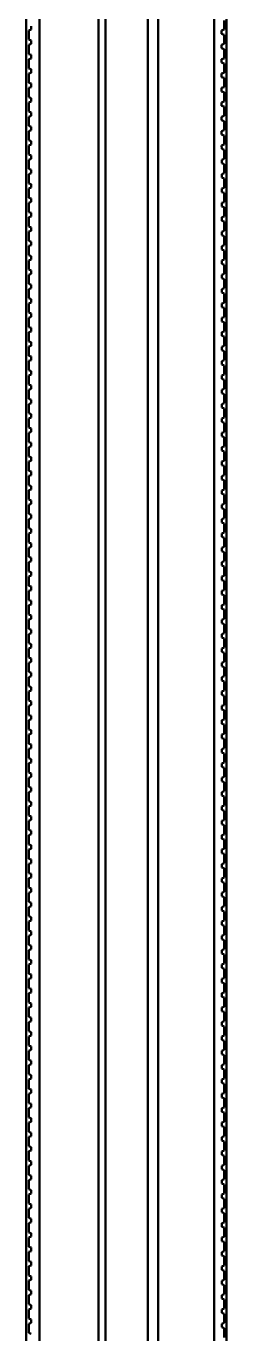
# Model space of a CAD drawing. Header units: millimetres. Extents: x 0 to 6720, y 0 to 4752.
# Drawn here: x 6069.3 to 6098, y 2726.1 to 2913.7 of the extents above; entities that cross this region are included whole.
import ezdxf

# ---------------------------------------------------------------- set-up
doc = ezdxf.new("R2010")
doc.units = ezdxf.units.MM
doc.header["$LTSCALE"] = 16
doc.layers.add('Widoczne (ISO)', color=7, linetype='Continuous', lineweight=50)

msp = doc.modelspace()

# ---------------------------------------------------------------- linework, layer by layer
at = {"layer": 'Widoczne (ISO)'}
for p, q in [((6069.28, 3043.25), (6069.31, 2056.07)), ((6071.16, 3043.25), (6071.16, 2056.07)), ((6079.63, 3043.25), (6079.63, 2062.05)), ((6080.63, 2063.05), (6080.63, 3043.25)), ((6086.68, 3043.25), (6086.68, 2063.05)), ((6088.18, 2061.55), (6088.18, 3043.25)), ((6096.16, 3043.25), (6096.16, 2056.07)), ((6097.98, 2056.07), (6097.95, 3043.25)), ((6097.59, 2914.47), (6097.59, 2913.16)), ((6069.64, 2913.04), (6069.99, 2913.17)), ((6069.64, 2911.72), (6069.64, 2913.04)), ((6069.99, 2913.17), (6069.99, 2913.66)), ((6097.59, 2913.16), (6097.24, 2913.03)), ((6097.24, 2913.03), (6097.24, 2912.54)), ((6097.24, 2912.54), (6097.59, 2912.41)), ((6097.59, 2912.41), (6097.59, 2911.1)), ((6069.99, 2911.6), (6069.64, 2911.72)), ((6069.64, 2910.98), (6069.99, 2911.1)), ((6069.64, 2909.66), (6069.64, 2910.98)), ((6069.99, 2911.1), (6069.99, 2911.6)), ((6097.59, 2911.1), (6097.24, 2910.97)), ((6097.24, 2910.97), (6097.24, 2910.48)), ((6069.99, 2909.53), (6069.64, 2909.66)), ((6069.64, 2908.92), (6069.99, 2909.04)), ((6069.64, 2907.6), (6069.64, 2908.92)), ((6069.99, 2909.04), (6069.99, 2909.53)), ((6097.24, 2910.48), (6097.59, 2910.35)), ((6097.59, 2909.04), (6097.24, 2908.91)), ((6097.24, 2908.91), (6097.24, 2908.42)), ((6097.59, 2910.35), (6097.59, 2909.04)), ((6069.99, 2907.47), (6069.64, 2907.6)), ((6069.64, 2906.86), (6069.99, 2906.98)), ((6069.64, 2905.54), (6069.64, 2906.86)), ((6069.99, 2906.98), (6069.99, 2907.47)), ((6097.24, 2908.42), (6097.59, 2908.29)), ((6097.59, 2906.97), (6097.24, 2906.85)), ((6097.24, 2906.85), (6097.24, 2906.36)), ((6097.59, 2908.29), (6097.59, 2906.97)), ((6069.99, 2905.41), (6069.64, 2905.54)), ((6069.64, 2904.79), (6069.99, 2904.92)), ((6069.99, 2904.92), (6069.99, 2905.41)), ((6097.24, 2906.36), (6097.59, 2906.23)), ((6097.59, 2904.91), (6097.24, 2904.79)), ((6097.59, 2906.23), (6097.59, 2904.91)), ((6069.64, 2903.48), (6069.64, 2904.79)), ((6069.99, 2903.35), (6069.64, 2903.48)), ((6069.99, 2902.86), (6069.99, 2903.35)), ((6097.24, 2904.79), (6097.24, 2904.3)), ((6097.24, 2904.3), (6097.59, 2904.17)), ((6097.59, 2904.17), (6097.59, 2902.85)), ((6069.64, 2902.73), (6069.99, 2902.86)), ((6069.64, 2901.42), (6069.64, 2902.73)), ((6069.99, 2901.29), (6069.64, 2901.42)), ((6069.99, 2900.8), (6069.99, 2901.29)), ((6097.59, 2902.85), (6097.24, 2902.73)), ((6097.24, 2902.73), (6097.24, 2902.24)), ((6097.24, 2902.24), (6097.59, 2902.11)), ((6097.59, 2902.11), (6097.59, 2900.79)), ((6069.64, 2900.67), (6069.99, 2900.8)), ((6069.64, 2899.36), (6069.64, 2900.67)), ((6069.99, 2899.23), (6069.64, 2899.36)), ((6097.59, 2900.79), (6097.24, 2900.66)), ((6097.24, 2900.66), (6097.24, 2900.17)), ((6097.24, 2900.17), (6097.59, 2900.05)), ((6097.59, 2900.05), (6097.59, 2898.73)), ((6069.64, 2898.61), (6069.99, 2898.74)), ((6069.64, 2897.3), (6069.64, 2898.61)), ((6069.99, 2898.74), (6069.99, 2899.23)), ((6097.59, 2898.73), (6097.24, 2898.6)), ((6097.24, 2898.6), (6097.24, 2898.11)), ((6097.24, 2898.11), (6097.59, 2897.99)), ((6097.59, 2897.99), (6097.6, 2896.67)), ((6069.99, 2897.17), (6069.64, 2897.3)), ((6069.64, 2896.55), (6070, 2896.68)), ((6069.65, 2895.24), (6069.64, 2896.55)), ((6070, 2896.68), (6069.99, 2897.17)), ((6097.6, 2896.67), (6097.24, 2896.54)), ((6097.24, 2896.54), (6097.25, 2896.05)), ((6097.25, 2896.05), (6097.6, 2895.93)), ((6097.6, 2895.93), (6097.6, 2894.61)), ((6070, 2895.11), (6069.65, 2895.24)), ((6069.65, 2894.49), (6070, 2894.62)), ((6069.65, 2893.18), (6069.65, 2894.49)), ((6070, 2894.62), (6070, 2895.11)), ((6097.6, 2894.61), (6097.25, 2894.48)), ((6097.25, 2894.48), (6097.25, 2893.99)), ((6097.25, 2893.99), (6097.6, 2893.86)), ((6097.6, 2893.86), (6097.6, 2892.55)), ((6070, 2893.05), (6069.65, 2893.18)), ((6069.65, 2892.43), (6070, 2892.56)), ((6069.65, 2891.11), (6069.65, 2892.43)), ((6070, 2892.56), (6070, 2893.05)), ((6097.6, 2892.55), (6097.25, 2892.42)), ((6097.25, 2892.42), (6097.25, 2891.93)), ((6097.25, 2891.93), (6097.6, 2891.8)), ((6097.6, 2891.8), (6097.6, 2890.49)), ((6070, 2890.99), (6069.65, 2891.11)), ((6069.65, 2890.37), (6070, 2890.5)), ((6069.65, 2889.05), (6069.65, 2890.37)), ((6070, 2890.5), (6070, 2890.99)), ((6097.6, 2890.49), (6097.25, 2890.36)), ((6097.25, 2890.36), (6097.25, 2889.87)), ((6070, 2888.93), (6069.65, 2889.05)), ((6069.65, 2888.31), (6070, 2888.44)), ((6069.65, 2886.99), (6069.65, 2888.31)), ((6070, 2888.44), (6070, 2888.93)), ((6097.25, 2889.87), (6097.6, 2889.74)), ((6097.6, 2888.43), (6097.25, 2888.3)), ((6097.25, 2888.3), (6097.25, 2887.81)), ((6097.6, 2889.74), (6097.6, 2888.43)), ((6070, 2886.87), (6069.65, 2886.99)), ((6069.65, 2886.25), (6070, 2886.38)), ((6069.65, 2884.93), (6069.65, 2886.25)), ((6070, 2886.38), (6070, 2886.87)), ((6097.25, 2887.81), (6097.6, 2887.68)), ((6097.6, 2886.37), (6097.25, 2886.24)), ((6097.25, 2886.24), (6097.25, 2885.75)), ((6097.6, 2887.68), (6097.6, 2886.37)), ((6070, 2884.8), (6069.65, 2884.93)), ((6069.65, 2884.19), (6070, 2884.31)), ((6070, 2884.31), (6070, 2884.8)), ((6097.25, 2885.75), (6097.6, 2885.62)), ((6097.6, 2884.31), (6097.25, 2884.18)), ((6097.6, 2885.62), (6097.6, 2884.31)), ((6069.65, 2882.87), (6069.65, 2884.19)), ((6070, 2882.74), (6069.65, 2882.87)), ((6070, 2882.25), (6070, 2882.74)), ((6097.25, 2884.18), (6097.25, 2883.69)), ((6097.25, 2883.69), (6097.6, 2883.56)), ((6097.6, 2883.56), (6097.6, 2882.25)), ((6069.65, 2882.13), (6070, 2882.25)), ((6069.65, 2880.81), (6069.65, 2882.13)), ((6070, 2880.68), (6069.65, 2880.81)), ((6070, 2880.19), (6070, 2880.68)), ((6097.6, 2882.25), (6097.25, 2882.12)), ((6097.25, 2882.12), (6097.25, 2881.63)), ((6097.25, 2881.63), (6097.6, 2881.5)), ((6097.6, 2881.5), (6097.6, 2880.18)), ((6069.65, 2880.07), (6070, 2880.19)), ((6069.65, 2878.75), (6069.65, 2880.07)), ((6070, 2878.62), (6069.65, 2878.75)), ((6097.6, 2880.18), (6097.25, 2880.06)), ((6097.25, 2880.06), (6097.25, 2879.57)), ((6097.25, 2879.57), (6097.6, 2879.44)), ((6097.6, 2879.44), (6097.6, 2878.12)), ((6069.65, 2878), (6070, 2878.13)), ((6069.65, 2876.69), (6069.65, 2878)), ((6070, 2878.13), (6070, 2878.62)), ((6097.6, 2878.12), (6097.25, 2878)), ((6097.25, 2878), (6097.25, 2877.51)), ((6097.25, 2877.51), (6097.6, 2877.38)), ((6097.6, 2877.38), (6097.6, 2876.06)), ((6070, 2876.56), (6069.65, 2876.69)), ((6069.65, 2875.94), (6070, 2876.07)), ((6069.65, 2874.63), (6069.65, 2875.94)), ((6070, 2876.07), (6070, 2876.56)), ((6097.6, 2876.06), (6097.25, 2875.94)), ((6097.25, 2875.94), (6097.25, 2875.44)), ((6097.25, 2875.44), (6097.6, 2875.32)), ((6097.6, 2875.32), (6097.6, 2874)), ((6070, 2874.5), (6069.65, 2874.63)), ((6069.65, 2873.88), (6070, 2874.01)), ((6069.65, 2872.57), (6069.65, 2873.88)), ((6070, 2874.01), (6070, 2874.5)), ((6097.6, 2874), (6097.25, 2873.87)), ((6097.25, 2873.87), (6097.25, 2873.38)), ((6097.25, 2873.38), (6097.6, 2873.26)), ((6097.6, 2873.26), (6097.6, 2871.94)), ((6070, 2872.44), (6069.65, 2872.57)), ((6069.65, 2871.82), (6070, 2871.95)), ((6069.65, 2870.51), (6069.65, 2871.82)), ((6070, 2871.95), (6070, 2872.44)), ((6097.6, 2871.94), (6097.25, 2871.81)), ((6097.25, 2871.81), (6097.25, 2871.32)), ((6097.25, 2871.32), (6097.6, 2871.2)), ((6097.6, 2871.2), (6097.6, 2869.88)), ((6070, 2870.38), (6069.65, 2870.51)), ((6069.65, 2869.76), (6070, 2869.89)), ((6069.65, 2868.45), (6069.65, 2869.76)), ((6070, 2869.89), (6070, 2870.38)), ((6097.6, 2869.88), (6097.25, 2869.75)), ((6097.25, 2869.75), (6097.25, 2869.26)), ((6097.25, 2869.26), (6097.6, 2869.14)), ((6070, 2868.32), (6069.65, 2868.45)), ((6069.65, 2867.7), (6070, 2867.83)), ((6069.65, 2866.38), (6069.65, 2867.7)), ((6070, 2867.83), (6070, 2868.32)), ((6097.6, 2867.82), (6097.25, 2867.69)), ((6097.25, 2867.69), (6097.25, 2867.2)), ((6097.6, 2869.14), (6097.6, 2867.82)), ((6070, 2866.26), (6069.65, 2866.38)), ((6069.65, 2865.64), (6070, 2865.77)), ((6069.65, 2864.32), (6069.65, 2865.64)), ((6070, 2865.77), (6070, 2866.26)), ((6097.25, 2867.2), (6097.6, 2867.07)), ((6097.6, 2865.76), (6097.25, 2865.63)), ((6097.25, 2865.63), (6097.25, 2865.14)), ((6097.6, 2867.07), (6097.6, 2865.76)), ((6070, 2864.2), (6069.65, 2864.32)), ((6069.65, 2863.58), (6070, 2863.71)), ((6070, 2863.71), (6070, 2864.2)), ((6097.25, 2865.14), (6097.6, 2865.01)), ((6097.6, 2863.7), (6097.25, 2863.57)), ((6097.6, 2865.01), (6097.6, 2863.7)), ((6069.65, 2862.26), (6069.65, 2863.58)), ((6070, 2862.14), (6069.65, 2862.26)), ((6070, 2861.65), (6070, 2862.14)), ((6097.25, 2863.57), (6097.25, 2863.08)), ((6097.25, 2863.08), (6097.6, 2862.95)), ((6097.6, 2862.95), (6097.6, 2861.64)), ((6069.65, 2861.52), (6070, 2861.65)), ((6069.65, 2860.2), (6069.65, 2861.52)), ((6070, 2860.08), (6069.65, 2860.2)), ((6070, 2859.58), (6070, 2860.08)), ((6097.6, 2861.64), (6097.25, 2861.51)), ((6097.25, 2861.51), (6097.25, 2861.02)), ((6097.25, 2861.02), (6097.6, 2860.89)), ((6097.6, 2860.89), (6097.6, 2859.58)), ((6069.65, 2859.46), (6070, 2859.58)), ((6069.65, 2858.14), (6069.65, 2859.46)), ((6070, 2858.01), (6069.65, 2858.14)), ((6070, 2857.52), (6070, 2858.01)), ((6097.6, 2859.58), (6097.25, 2859.45)), ((6097.25, 2859.45), (6097.25, 2858.96)), ((6097.25, 2858.96), (6097.6, 2858.83)), ((6097.6, 2858.83), (6097.6, 2857.52)), ((6069.65, 2857.4), (6070, 2857.52)), ((6069.65, 2856.08), (6069.65, 2857.4)), ((6097.6, 2857.52), (6097.25, 2857.39)), ((6097.25, 2857.39), (6097.25, 2856.9)), ((6097.25, 2856.9), (6097.6, 2856.77)), ((6097.6, 2856.77), (6097.6, 2855.45)), ((6070, 2855.95), (6069.65, 2856.08)), ((6069.65, 2855.34), (6070, 2855.46)), ((6069.65, 2854.02), (6069.65, 2855.34)), ((6070, 2855.46), (6070, 2855.95)), ((6097.6, 2855.45), (6097.25, 2855.33)), ((6097.25, 2855.33), (6097.25, 2854.84)), ((6097.25, 2854.84), (6097.6, 2854.71)), ((6097.6, 2854.71), (6097.6, 2853.39)), ((6070, 2853.89), (6069.65, 2854.02)), ((6069.65, 2853.27), (6070, 2853.4)), ((6069.65, 2851.96), (6069.65, 2853.27)), ((6070, 2853.4), (6070, 2853.89)), ((6097.6, 2853.39), (6097.25, 2853.27)), ((6097.25, 2853.27), (6097.25, 2852.78)), ((6097.25, 2852.78), (6097.6, 2852.65)), ((6097.6, 2852.65), (6097.6, 2851.33)), ((6070, 2851.83), (6069.65, 2851.96)), ((6069.65, 2851.21), (6070, 2851.34)), ((6069.65, 2849.9), (6069.65, 2851.21)), ((6070, 2851.34), (6070, 2851.83)), ((6097.6, 2851.33), (6097.25, 2851.21)), ((6097.25, 2851.21), (6097.25, 2850.72)), ((6097.25, 2850.72), (6097.6, 2850.59)), ((6097.6, 2850.59), (6097.6, 2849.27)), ((6070, 2849.77), (6069.65, 2849.9)), ((6069.65, 2849.15), (6070, 2849.28)), ((6069.65, 2847.84), (6069.65, 2849.15)), ((6070, 2849.28), (6070, 2849.77)), ((6097.6, 2849.27), (6097.25, 2849.14)), ((6097.25, 2849.14), (6097.25, 2848.65)), ((6097.25, 2848.65), (6097.6, 2848.53)), ((6070, 2847.71), (6069.65, 2847.84)), ((6069.65, 2847.09), (6070, 2847.22)), ((6069.65, 2845.78), (6069.65, 2847.09)), ((6070, 2847.22), (6070, 2847.71)), ((6097.6, 2847.21), (6097.25, 2847.08)), ((6097.25, 2847.08), (6097.25, 2846.59)), ((6097.6, 2848.53), (6097.6, 2847.21)), ((6070, 2845.65), (6069.65, 2845.78)), ((6069.65, 2845.03), (6070, 2845.16)), ((6069.65, 2843.72), (6069.65, 2845.03)), ((6070, 2845.16), (6070, 2845.65)), ((6097.25, 2846.59), (6097.6, 2846.47)), ((6097.6, 2845.15), (6097.25, 2845.02)), ((6097.25, 2845.02), (6097.25, 2844.53)), ((6097.6, 2846.47), (6097.6, 2845.15)), ((6070, 2843.59), (6069.65, 2843.72)), ((6069.65, 2842.97), (6070, 2843.1)), ((6070, 2843.1), (6070, 2843.59)), ((6097.25, 2844.53), (6097.6, 2844.41)), ((6097.6, 2843.09), (6097.25, 2842.96)), ((6097.6, 2844.41), (6097.6, 2843.09)), ((6069.65, 2841.66), (6069.65, 2842.97)), ((6070, 2841.53), (6069.65, 2841.66)), ((6070, 2841.04), (6070, 2841.53)), ((6097.25, 2842.96), (6097.25, 2842.47)), ((6097.25, 2842.47), (6097.6, 2842.34)), ((6097.6, 2842.34), (6097.6, 2841.03)), ((6069.65, 2840.91), (6070, 2841.04)), ((6069.65, 2839.59), (6069.65, 2840.91)), ((6070, 2839.47), (6069.65, 2839.59)), ((6070, 2838.98), (6070, 2839.47)), ((6097.6, 2841.03), (6097.25, 2840.9)), ((6097.25, 2840.9), (6097.25, 2840.41)), ((6097.25, 2840.41), (6097.6, 2840.28)), ((6097.6, 2840.28), (6097.6, 2838.97)), ((6069.65, 2838.85), (6070, 2838.98)), ((6069.65, 2837.53), (6069.65, 2838.85)), ((6070, 2837.41), (6069.65, 2837.53)), ((6070, 2836.92), (6070, 2837.41)), ((6097.6, 2838.97), (6097.25, 2838.84)), ((6097.25, 2838.84), (6097.25, 2838.35)), ((6097.25, 2838.35), (6097.6, 2838.22)), ((6097.6, 2838.22), (6097.6, 2836.91)), ((6069.65, 2836.79), (6070, 2836.92)), ((6069.65, 2835.47), (6069.65, 2836.79)), ((6097.6, 2836.91), (6097.25, 2836.78)), ((6097.25, 2836.78), (6097.25, 2836.29)), ((6097.25, 2836.29), (6097.6, 2836.16)), ((6097.6, 2836.16), (6097.6, 2834.85)), ((6070, 2835.35), (6069.65, 2835.47)), ((6069.65, 2834.73), (6070, 2834.86)), ((6069.65, 2833.41), (6069.65, 2834.73)), ((6070, 2834.86), (6070, 2835.35)), ((6097.6, 2834.85), (6097.25, 2834.72)), ((6097.25, 2834.72), (6097.25, 2834.23)), ((6097.25, 2834.23), (6097.6, 2834.1)), ((6097.6, 2834.1), (6097.6, 2832.79)), ((6070, 2833.28), (6069.65, 2833.41)), ((6069.65, 2832.67), (6070, 2832.79)), ((6069.65, 2831.35), (6069.65, 2832.67)), ((6070, 2832.79), (6070, 2833.28)), ((6097.6, 2832.79), (6097.25, 2832.66)), ((6097.25, 2832.66), (6097.25, 2832.17)), ((6097.25, 2832.17), (6097.6, 2832.04)), ((6097.6, 2832.04), (6097.6, 2830.73)), ((6070, 2831.22), (6069.65, 2831.35)), ((6069.65, 2830.61), (6070, 2830.73)), ((6069.65, 2829.29), (6069.65, 2830.61)), ((6070, 2830.73), (6070, 2831.22)), ((6097.6, 2830.73), (6097.25, 2830.6)), ((6097.25, 2830.6), (6097.25, 2830.11)), ((6097.25, 2830.11), (6097.6, 2829.98)), ((6097.6, 2829.98), (6097.6, 2828.66)), ((6070, 2829.16), (6069.65, 2829.29)), ((6069.65, 2828.55), (6070, 2828.67)), ((6069.65, 2827.23), (6069.65, 2828.55)), ((6070, 2828.67), (6070, 2829.16)), ((6097.6, 2828.66), (6097.25, 2828.54)), ((6097.25, 2828.54), (6097.25, 2828.05)), ((6097.25, 2828.05), (6097.6, 2827.92)), ((6070, 2827.1), (6069.65, 2827.23)), ((6069.65, 2826.48), (6070, 2826.61)), ((6069.65, 2825.17), (6069.65, 2826.48)), ((6070, 2826.61), (6070, 2827.1)), ((6097.6, 2826.6), (6097.25, 2826.48)), ((6097.25, 2826.48), (6097.25, 2825.99)), ((6097.6, 2827.92), (6097.6, 2826.6)), ((6070, 2825.04), (6069.65, 2825.17)), ((6069.65, 2824.42), (6070, 2824.55)), ((6069.65, 2823.11), (6069.65, 2824.42)), ((6070, 2824.55), (6070, 2825.04)), ((6097.25, 2825.99), (6097.6, 2825.86)), ((6097.6, 2824.54), (6097.25, 2824.42)), ((6097.25, 2824.42), (6097.25, 2823.92)), ((6097.6, 2825.86), (6097.6, 2824.54)), ((6070, 2822.98), (6069.65, 2823.11)), ((6069.65, 2822.36), (6070, 2822.49)), ((6070, 2822.49), (6070, 2822.98)), ((6097.25, 2823.92), (6097.6, 2823.8)), ((6097.6, 2822.48), (6097.25, 2822.35)), ((6097.6, 2823.8), (6097.6, 2822.48)), ((6069.65, 2821.05), (6069.65, 2822.36)), ((6070, 2820.92), (6069.65, 2821.05)), ((6070, 2820.43), (6070, 2820.92)), ((6097.25, 2822.35), (6097.25, 2821.86)), ((6097.25, 2821.86), (6097.6, 2821.74)), ((6097.6, 2821.74), (6097.6, 2820.42)), ((6069.65, 2820.3), (6070, 2820.43)), ((6069.65, 2818.99), (6069.65, 2820.3)), ((6070, 2818.86), (6069.65, 2818.99)), ((6070, 2818.37), (6070, 2818.86)), ((6097.6, 2820.42), (6097.25, 2820.29)), ((6097.25, 2820.29), (6097.25, 2819.8)), ((6097.25, 2819.8), (6097.6, 2819.68)), ((6097.6, 2819.68), (6097.6, 2818.36)), ((6069.65, 2818.24), (6070, 2818.37)), ((6069.65, 2816.93), (6069.65, 2818.24)), ((6070, 2816.8), (6069.65, 2816.93)), ((6070, 2816.31), (6070, 2816.8)), ((6097.6, 2818.36), (6097.25, 2818.23)), ((6097.25, 2818.23), (6097.25, 2817.74)), ((6097.25, 2817.74), (6097.6, 2817.62)), ((6097.6, 2817.62), (6097.6, 2816.3)), ((6069.65, 2816.18), (6070, 2816.31)), ((6069.65, 2814.86), (6069.65, 2816.18)), ((6097.6, 2816.3), (6097.25, 2816.17)), ((6097.25, 2816.17), (6097.25, 2815.68)), ((6097.25, 2815.68), (6097.6, 2815.55)), ((6097.6, 2815.55), (6097.6, 2814.24)), ((6070, 2814.74), (6069.65, 2814.86)), ((6069.65, 2814.12), (6070, 2814.25)), ((6069.65, 2812.8), (6069.65, 2814.12)), ((6070, 2814.25), (6070, 2814.74)), ((6097.6, 2814.24), (6097.25, 2814.11)), ((6097.25, 2814.11), (6097.25, 2813.62)), ((6097.25, 2813.62), (6097.6, 2813.49)), ((6097.6, 2813.49), (6097.6, 2812.18)), ((6070, 2812.68), (6069.65, 2812.8)), ((6069.65, 2812.06), (6070, 2812.19)), ((6069.65, 2810.74), (6069.65, 2812.06)), ((6070, 2812.19), (6070, 2812.68)), ((6097.6, 2812.18), (6097.25, 2812.05)), ((6097.25, 2812.05), (6097.25, 2811.56)), ((6097.25, 2811.56), (6097.6, 2811.43)), ((6097.6, 2811.43), (6097.6, 2810.12)), ((6070, 2810.62), (6069.65, 2810.74)), ((6069.65, 2810), (6070, 2810.13)), ((6069.65, 2808.68), (6069.65, 2810)), ((6070, 2810.13), (6070, 2810.62)), ((6097.6, 2810.12), (6097.25, 2809.99)), ((6097.25, 2809.99), (6097.25, 2809.5)), ((6097.25, 2809.5), (6097.6, 2809.37)), ((6097.6, 2809.37), (6097.6, 2808.06)), ((6070, 2808.56), (6069.65, 2808.68)), ((6069.65, 2807.94), (6070, 2808.06)), ((6069.65, 2806.62), (6069.65, 2807.94)), ((6070, 2808.06), (6070, 2808.56)), ((6097.6, 2808.06), (6097.25, 2807.93)), ((6097.25, 2807.93), (6097.25, 2807.44)), ((6097.25, 2807.44), (6097.6, 2807.31)), ((6070, 2806.49), (6069.65, 2806.62)), ((6069.65, 2805.88), (6070, 2806)), ((6069.65, 2804.56), (6069.65, 2805.88)), ((6070, 2806), (6070, 2806.49)), ((6097.6, 2806), (6097.25, 2805.87)), ((6097.25, 2805.87), (6097.25, 2805.38)), ((6097.6, 2807.31), (6097.6, 2806)), ((6070, 2804.43), (6069.65, 2804.56)), ((6069.65, 2803.82), (6070, 2803.94)), ((6069.65, 2802.5), (6069.65, 2803.82)), ((6070, 2803.94), (6070, 2804.43)), ((6097.25, 2805.38), (6097.6, 2805.25)), ((6097.6, 2803.93), (6097.25, 2803.81)), ((6097.25, 2803.81), (6097.25, 2803.32)), ((6097.6, 2805.25), (6097.6, 2803.93)), ((6070, 2802.37), (6069.65, 2802.5)), ((6069.65, 2801.75), (6070, 2801.88)), ((6069.65, 2800.44), (6069.65, 2801.75)), ((6070, 2801.88), (6070, 2802.37)), ((6097.25, 2803.32), (6097.6, 2803.19)), ((6097.6, 2801.87), (6097.25, 2801.75)), ((6097.25, 2801.75), (6097.25, 2801.26)), ((6097.6, 2803.19), (6097.6, 2801.87)), ((6070, 2800.31), (6069.65, 2800.44)), ((6070, 2799.82), (6070, 2800.31)), ((6097.25, 2801.26), (6097.6, 2801.13)), ((6097.6, 2801.13), (6097.6, 2799.81)), ((6069.65, 2799.69), (6070, 2799.82)), ((6069.65, 2798.38), (6069.65, 2799.69)), ((6070, 2798.25), (6069.65, 2798.38)), ((6070, 2797.76), (6070, 2798.25)), ((6097.6, 2799.81), (6097.25, 2799.69)), ((6097.25, 2799.69), (6097.25, 2799.2)), ((6097.25, 2799.2), (6097.6, 2799.07)), ((6097.6, 2799.07), (6097.6, 2797.75)), ((6069.65, 2797.63), (6070, 2797.76)), ((6069.65, 2796.32), (6069.65, 2797.63)), ((6070, 2796.19), (6069.65, 2796.32)), ((6070, 2795.7), (6070, 2796.19)), ((6097.6, 2797.75), (6097.25, 2797.62)), ((6097.25, 2797.62), (6097.25, 2797.13)), ((6097.25, 2797.13), (6097.6, 2797.01)), ((6097.6, 2797.01), (6097.6, 2795.69)), ((6069.65, 2795.57), (6070, 2795.7)), ((6069.65, 2794.26), (6069.65, 2795.57)), ((6070, 2794.13), (6069.65, 2794.26)), ((6097.6, 2795.69), (6097.25, 2795.56)), ((6097.25, 2795.56), (6097.25, 2795.07)), ((6097.25, 2795.07), (6097.6, 2794.95)), ((6097.6, 2794.95), (6097.6, 2793.63)), ((6069.65, 2793.51), (6070, 2793.64)), ((6069.65, 2792.2), (6069.65, 2793.51)), ((6070, 2793.64), (6070, 2794.13)), ((6097.6, 2793.63), (6097.25, 2793.5)), ((6097.25, 2793.5), (6097.25, 2793.01)), ((6097.25, 2793.01), (6097.6, 2792.89)), ((6097.6, 2792.89), (6097.6, 2791.57)), ((6070, 2792.07), (6069.65, 2792.2)), ((6069.65, 2791.45), (6070, 2791.58)), ((6069.65, 2790.14), (6069.65, 2791.45)), ((6070, 2791.58), (6070, 2792.07)), ((6097.6, 2791.57), (6097.25, 2791.44)), ((6097.25, 2791.44), (6097.25, 2790.95)), ((6097.25, 2790.95), (6097.6, 2790.82)), ((6097.6, 2790.82), (6097.6, 2789.51)), ((6070, 2790.01), (6069.65, 2790.14)), ((6069.65, 2789.39), (6070, 2789.52)), ((6069.65, 2788.07), (6069.65, 2789.39)), ((6070, 2789.52), (6070, 2790.01)), ((6097.6, 2789.51), (6097.25, 2789.38)), ((6097.25, 2789.38), (6097.25, 2788.89)), ((6097.25, 2788.89), (6097.6, 2788.76)), ((6097.6, 2788.76), (6097.6, 2787.45)), ((6070, 2787.95), (6069.65, 2788.07)), ((6069.65, 2787.33), (6070, 2787.46)), ((6069.65, 2786.01), (6069.65, 2787.33)), ((6070, 2787.46), (6070, 2787.95)), ((6097.6, 2787.45), (6097.25, 2787.32)), ((6097.25, 2787.32), (6097.25, 2786.83)), ((6097.25, 2786.83), (6097.6, 2786.7)), ((6070, 2785.89), (6069.65, 2786.01)), ((6069.65, 2785.27), (6070, 2785.4)), ((6069.65, 2783.95), (6069.65, 2785.27)), ((6070, 2785.4), (6070, 2785.89)), ((6097.6, 2785.39), (6097.25, 2785.26)), ((6097.25, 2785.26), (6097.25, 2784.77)), ((6097.6, 2786.7), (6097.6, 2785.39)), ((6070, 2783.83), (6069.65, 2783.95)), ((6069.65, 2783.21), (6070, 2783.34)), ((6069.65, 2781.89), (6069.65, 2783.21)), ((6070, 2783.34), (6070, 2783.83)), ((6097.25, 2784.77), (6097.6, 2784.64)), ((6097.6, 2783.33), (6097.25, 2783.2)), ((6097.25, 2783.2), (6097.25, 2782.71)), ((6097.6, 2784.64), (6097.6, 2783.33)), ((6070, 2781.76), (6069.65, 2781.89)), ((6069.65, 2781.15), (6070, 2781.27)), ((6069.65, 2779.83), (6069.65, 2781.15)), ((6070, 2781.27), (6070, 2781.76)), ((6097.25, 2782.71), (6097.6, 2782.58)), ((6097.6, 2781.27), (6097.25, 2781.14)), ((6097.25, 2781.14), (6097.25, 2780.65)), ((6097.6, 2782.58), (6097.6, 2781.27)), ((6070, 2779.7), (6069.65, 2779.83)), ((6070, 2779.21), (6070, 2779.7)), ((6097.25, 2780.65), (6097.6, 2780.52)), ((6097.6, 2780.52), (6097.6, 2779.21)), ((6069.65, 2779.09), (6070, 2779.21)), ((6069.65, 2777.77), (6069.65, 2779.09)), ((6070, 2777.64), (6069.65, 2777.77)), ((6070, 2777.15), (6070, 2777.64)), ((6097.6, 2779.21), (6097.25, 2779.08)), ((6097.25, 2779.08), (6097.25, 2778.59)), ((6097.25, 2778.59), (6097.6, 2778.46)), ((6097.6, 2778.46), (6097.6, 2777.14)), ((6069.65, 2777.03), (6070, 2777.15)), ((6069.65, 2775.71), (6069.65, 2777.03)), ((6070, 2775.58), (6069.65, 2775.71)), ((6070, 2775.09), (6070, 2775.58)), ((6097.6, 2777.14), (6097.25, 2777.02)), ((6097.25, 2777.02), (6097.25, 2776.53)), ((6097.25, 2776.53), (6097.6, 2776.4)), ((6097.6, 2776.4), (6097.6, 2775.08)), ((6069.65, 2774.96), (6070, 2775.09)), ((6069.65, 2773.65), (6069.65, 2774.96)), ((6070, 2773.52), (6069.65, 2773.65)), ((6097.6, 2775.08), (6097.25, 2774.96)), ((6097.25, 2774.96), (6097.25, 2774.47)), ((6097.25, 2774.47), (6097.6, 2774.34)), ((6097.6, 2774.34), (6097.6, 2773.02)), ((6069.65, 2772.9), (6070, 2773.03)), ((6069.65, 2771.59), (6069.65, 2772.9)), ((6070, 2773.03), (6070, 2773.52)), ((6097.6, 2773.02), (6097.25, 2772.9)), ((6097.25, 2772.9), (6097.25, 2772.4)), ((6097.25, 2772.4), (6097.6, 2772.28)), ((6097.6, 2772.28), (6097.6, 2770.96)), ((6070, 2771.46), (6069.65, 2771.59)), ((6069.65, 2770.84), (6070, 2770.97)), ((6069.65, 2769.53), (6069.65, 2770.84)), ((6070, 2770.97), (6070, 2771.46)), ((6097.6, 2770.96), (6097.25, 2770.83)), ((6097.25, 2770.83), (6097.25, 2770.34)), ((6097.25, 2770.34), (6097.6, 2770.22)), ((6097.6, 2770.22), (6097.6, 2768.9)), ((6070, 2769.4), (6069.65, 2769.53)), ((6069.65, 2768.78), (6070, 2768.91)), ((6069.65, 2767.47), (6069.65, 2768.78)), ((6070, 2768.91), (6070, 2769.4)), ((6097.6, 2768.9), (6097.25, 2768.77)), ((6097.25, 2768.77), (6097.25, 2768.28)), ((6097.25, 2768.28), (6097.6, 2768.16)), ((6097.6, 2768.16), (6097.6, 2766.84)), ((6070, 2767.34), (6069.65, 2767.47)), ((6069.65, 2766.72), (6070, 2766.85)), ((6069.65, 2765.41), (6069.65, 2766.72)), ((6070, 2766.85), (6070, 2767.34)), ((6097.6, 2766.84), (6097.25, 2766.71)), ((6097.25, 2766.71), (6097.25, 2766.22)), ((6097.25, 2766.22), (6097.6, 2766.1)), ((6070, 2765.28), (6069.65, 2765.41)), ((6069.65, 2764.66), (6070, 2764.79)), ((6069.65, 2763.34), (6069.65, 2764.66)), ((6070, 2764.79), (6070, 2765.28)), ((6097.6, 2764.78), (6097.25, 2764.65)), ((6097.25, 2764.65), (6097.25, 2764.16)), ((6097.6, 2766.1), (6097.6, 2764.78)), ((6070, 2763.22), (6069.65, 2763.34)), ((6069.65, 2762.6), (6070, 2762.73)), ((6069.65, 2761.28), (6069.65, 2762.6)), ((6070, 2762.73), (6070, 2763.22)), ((6097.25, 2764.16), (6097.6, 2764.03)), ((6097.6, 2762.72), (6097.25, 2762.59)), ((6097.25, 2762.59), (6097.25, 2762.1)), ((6097.6, 2764.03), (6097.6, 2762.72)), ((6070, 2761.16), (6069.65, 2761.28)), ((6069.65, 2760.54), (6070, 2760.67)), ((6069.65, 2759.22), (6069.65, 2760.54)), ((6070, 2760.67), (6070, 2761.16)), ((6097.25, 2762.1), (6097.6, 2761.97)), ((6097.6, 2760.66), (6097.25, 2760.53)), ((6097.25, 2760.53), (6097.25, 2760.04)), ((6097.6, 2761.97), (6097.6, 2760.66)), ((6070, 2759.1), (6069.65, 2759.22)), ((6070, 2758.61), (6070, 2759.1)), ((6097.25, 2760.04), (6097.6, 2759.91)), ((6097.6, 2759.91), (6097.6, 2758.6)), ((6069.65, 2758.48), (6070, 2758.61)), ((6069.65, 2757.16), (6069.65, 2758.48)), ((6070, 2757.04), (6069.65, 2757.16)), ((6070, 2756.54), (6070, 2757.04)), ((6097.6, 2758.6), (6097.25, 2758.47)), ((6097.25, 2758.47), (6097.25, 2757.98)), ((6097.25, 2757.98), (6097.6, 2757.85)), ((6097.6, 2757.85), (6097.6, 2756.54)), ((6069.65, 2756.42), (6070, 2756.54)), ((6069.65, 2755.1), (6069.65, 2756.42)), ((6070, 2754.97), (6069.65, 2755.1)), ((6070, 2754.48), (6070, 2754.97)), ((6097.6, 2756.54), (6097.25, 2756.41)), ((6097.25, 2756.41), (6097.25, 2755.92)), ((6097.25, 2755.92), (6097.6, 2755.79)), ((6097.6, 2755.79), (6097.6, 2754.48)), ((6069.65, 2754.36), (6070, 2754.48)), ((6069.65, 2753.04), (6069.65, 2754.36)), ((6070, 2752.91), (6069.65, 2753.04)), ((6097.6, 2754.48), (6097.25, 2754.35)), ((6097.25, 2754.35), (6097.25, 2753.86)), ((6097.25, 2753.86), (6097.6, 2753.73)), ((6097.6, 2753.73), (6097.6, 2752.41)), ((6069.65, 2752.3), (6070, 2752.42)), ((6069.65, 2750.98), (6069.65, 2752.3)), ((6070, 2752.42), (6070, 2752.91)), ((6097.6, 2752.41), (6097.25, 2752.29)), ((6097.25, 2752.29), (6097.25, 2751.8)), ((6097.25, 2751.8), (6097.6, 2751.67)), ((6097.6, 2751.67), (6097.6, 2750.35)), ((6070, 2750.85), (6069.65, 2750.98)), ((6069.65, 2750.23), (6070, 2750.36)), ((6069.65, 2748.92), (6069.65, 2750.23)), ((6070, 2750.36), (6070, 2750.85)), ((6097.6, 2750.35), (6097.25, 2750.23)), ((6097.25, 2750.23), (6097.25, 2749.74)), ((6097.25, 2749.74), (6097.6, 2749.61)), ((6097.6, 2749.61), (6097.6, 2748.29)), ((6070, 2748.79), (6069.65, 2748.92)), ((6069.65, 2748.17), (6070, 2748.3)), ((6069.65, 2746.86), (6069.65, 2748.17)), ((6070, 2748.3), (6070, 2748.79)), ((6097.6, 2748.29), (6097.25, 2748.17)), ((6097.25, 2748.17), (6097.25, 2747.68)), ((6097.25, 2747.68), (6097.6, 2747.55)), ((6097.6, 2747.55), (6097.6, 2746.23)), ((6070, 2746.73), (6069.65, 2746.86)), ((6069.65, 2746.11), (6070, 2746.24)), ((6069.65, 2744.8), (6069.65, 2746.11)), ((6070, 2746.24), (6070, 2746.73)), ((6097.6, 2746.23), (6097.25, 2746.1)), ((6097.25, 2746.1), (6097.25, 2745.61)), ((6097.25, 2745.61), (6097.6, 2745.49)), ((6097.6, 2745.49), (6097.6, 2744.17)), ((6070, 2744.67), (6069.65, 2744.8)), ((6069.65, 2744.05), (6070, 2744.18)), ((6069.65, 2742.74), (6069.65, 2744.05)), ((6070, 2744.18), (6070, 2744.67)), ((6097.6, 2744.17), (6097.25, 2744.04)), ((6097.25, 2744.04), (6097.25, 2743.55)), ((6070, 2742.61), (6069.65, 2742.74)), ((6069.65, 2741.99), (6070, 2742.12)), ((6069.65, 2740.68), (6069.65, 2741.99)), ((6070, 2742.12), (6070, 2742.61)), ((6097.25, 2743.55), (6097.6, 2743.43)), ((6097.6, 2742.11), (6097.25, 2741.98)), ((6097.25, 2741.98), (6097.25, 2741.49)), ((6097.6, 2743.43), (6097.6, 2742.11)), ((6070, 2740.55), (6069.65, 2740.68)), ((6069.65, 2739.93), (6070, 2740.06)), ((6069.65, 2738.62), (6069.65, 2739.93)), ((6070, 2740.06), (6070, 2740.55)), ((6097.25, 2741.49), (6097.6, 2741.37)), ((6097.6, 2740.05), (6097.25, 2739.92)), ((6097.25, 2739.92), (6097.25, 2739.43)), ((6097.6, 2741.37), (6097.6, 2740.05)), ((6070, 2738.49), (6069.65, 2738.62)), ((6069.65, 2737.87), (6070, 2738)), ((6070, 2738), (6070, 2738.49)), ((6097.25, 2739.43), (6097.6, 2739.3)), ((6097.6, 2737.99), (6097.25, 2737.86)), ((6097.6, 2739.3), (6097.6, 2737.99)), ((6069.65, 2736.55), (6069.65, 2737.87)), ((6070, 2736.43), (6069.65, 2736.55)), ((6070, 2735.94), (6070, 2736.43)), ((6097.25, 2737.86), (6097.25, 2737.37)), ((6097.25, 2737.37), (6097.6, 2737.24)), ((6097.6, 2737.24), (6097.6, 2735.93)), ((6069.65, 2735.81), (6070, 2735.94)), ((6069.65, 2734.49), (6069.65, 2735.81)), ((6070, 2734.37), (6069.65, 2734.49)), ((6070, 2733.88), (6070, 2734.37)), ((6097.6, 2735.93), (6097.25, 2735.8)), ((6097.25, 2735.8), (6097.25, 2735.31)), ((6097.25, 2735.31), (6097.6, 2735.18)), ((6097.6, 2735.18), (6097.6, 2733.87)), ((6069.65, 2733.75), (6070, 2733.88)), ((6069.65, 2732.43), (6069.65, 2733.75)), ((6070, 2732.31), (6069.65, 2732.43)), ((6097.6, 2733.87), (6097.25, 2733.74)), ((6097.25, 2733.74), (6097.25, 2733.25)), ((6097.25, 2733.25), (6097.6, 2733.12)), ((6097.6, 2733.12), (6097.6, 2731.81)), ((6069.65, 2731.69), (6070, 2731.82)), ((6069.65, 2730.37), (6069.65, 2731.69)), ((6070, 2731.82), (6070, 2732.31)), ((6097.6, 2731.81), (6097.25, 2731.68)), ((6097.25, 2731.68), (6097.25, 2731.19)), ((6097.25, 2731.19), (6097.6, 2731.06)), ((6097.6, 2731.06), (6097.6, 2729.75)), ((6070, 2730.24), (6069.65, 2730.37)), ((6069.65, 2729.63), (6070, 2729.75)), ((6069.65, 2728.31), (6069.65, 2729.63)), ((6070, 2729.75), (6070, 2730.24)), ((6097.6, 2729.75), (6097.25, 2729.62)), ((6097.25, 2729.62), (6097.25, 2729.13)), ((6097.25, 2729.13), (6097.6, 2729)), ((6097.6, 2729), (6097.6, 2727.69)), ((6070, 2728.18), (6069.65, 2728.31)), ((6069.65, 2727.57), (6070, 2727.69)), ((6069.65, 2726.25), (6069.65, 2727.57)), ((6070, 2727.69), (6070, 2728.18)), ((6097.6, 2727.69), (6097.25, 2727.56)), ((6097.25, 2727.56), (6097.25, 2727.07)), ((6097.25, 2727.07), (6097.6, 2726.94)), ((6097.6, 2726.94), (6097.6, 2725.62)), ((6070, 2726.12), (6069.65, 2726.25))]:
    msp.add_line(p, q, dxfattribs=at)

doc.saveas('drawing.dxf')
